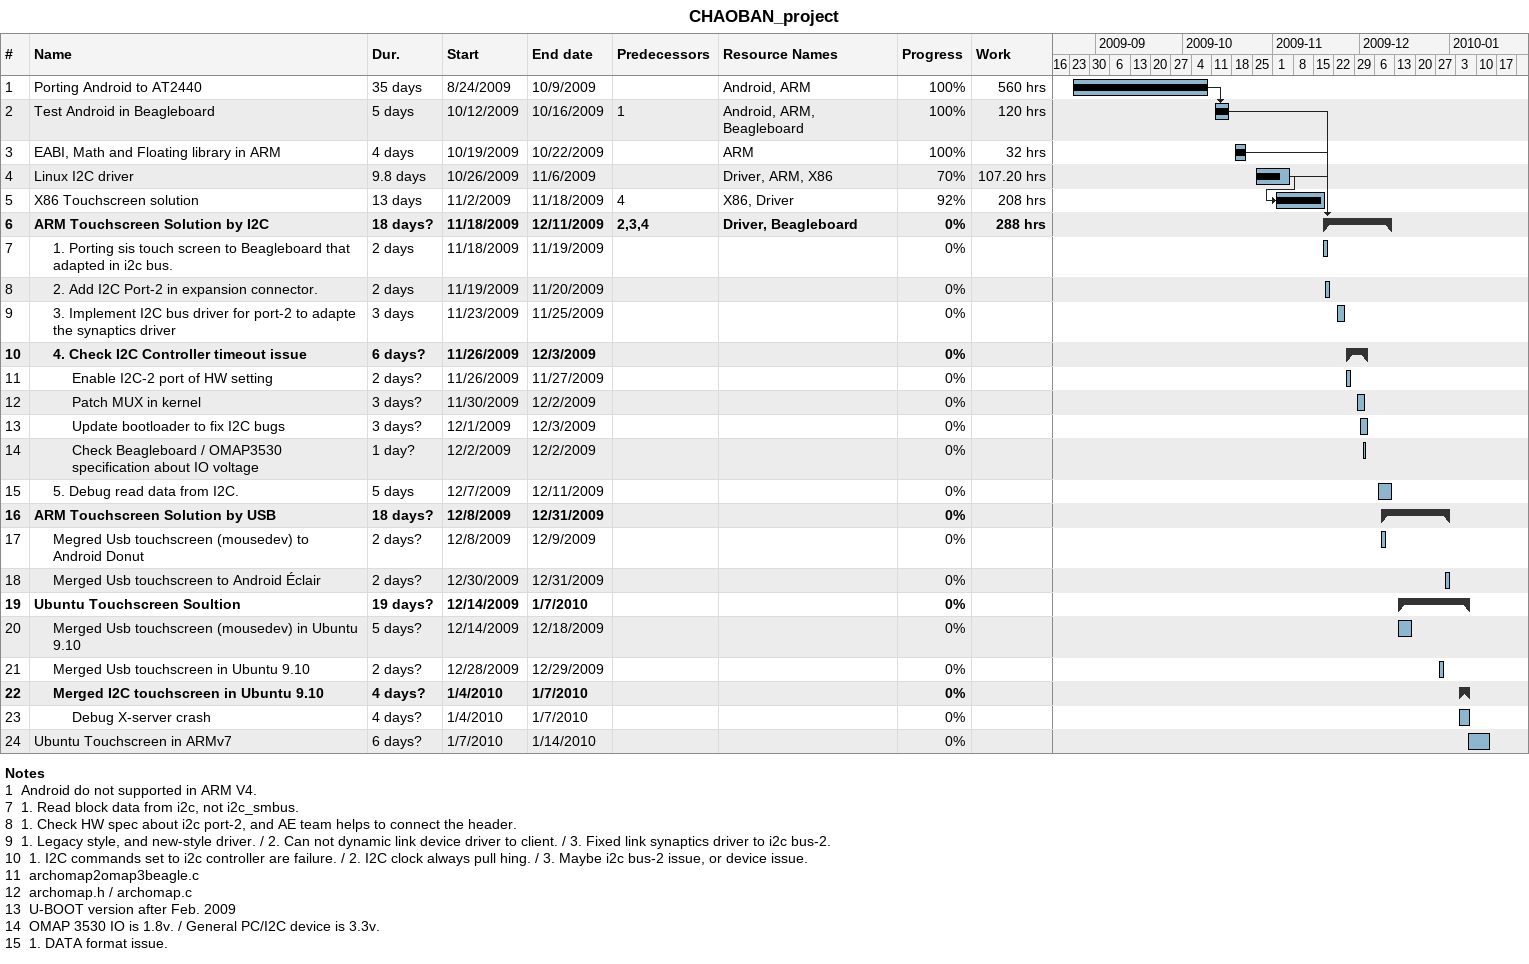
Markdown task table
CHAOBAN_project

| ID | Level | Task | Duration | Start | Finish | Predecessors | Resources | % complete | Work (h) |
|---|---|---|---|---|---|---|---|---|---|
| 1 | 1 | Porting Android to AT2440 | 35d | 2009-08-24 | 2009-10-09 |  | Android, ARM | 100 | 560 |
| 2 | 1 | Test Android in Beagleboard | 5d | 2009-10-12 | 2009-10-16 | 1 | Android, ARM, Beagleboard | 100 | 120 |
| 3 | 1 | EABI, Math and Floating library in ARM | 4d | 2009-10-19 | 2009-10-22 |  | ARM | 100 | 32 |
| 4 | 1 | Linux I2C driver | 9.8d | 2009-10-26 | 2009-11-06 |  | Driver, ARM, X86 | 70 | 107.20 |
| 5 | 1 | X86 Touchscreen solution | 13d | 2009-11-02 | 2009-11-18 | 4 | X86, Driver | 92 | 208 |
| 6 | 1 | **ARM Touchscreen Solution by I2C** | 18d? | 2009-11-18 | 2009-12-11 | 2, 3, 4 | Driver, Beagleboard | 0 | 288 |
| 7 | 2 | 1. Porting sis touch screen to Beagleboard that adapted in i2c bus. | 2d | 2009-11-18 | 2009-11-19 |  |  | 0 |  |
| 8 | 2 | 2. Add I2C Port-2 in expansion connector. | 2d | 2009-11-19 | 2009-11-20 |  |  | 0 |  |
| 9 | 2 | 3. Implement I2C bus driver for port-2 to adapte the synaptics driver | 3d | 2009-11-23 | 2009-11-25 |  |  | 0 |  |
| 10 | 2 | **4. Check I2C Controller timeout issue** | 6d? | 2009-11-26 | 2009-12-03 |  |  | 0 |  |
| 11 | 3 | Enable I2C-2 port of HW setting | 2d? | 2009-11-26 | 2009-11-27 |  |  | 0 |  |
| 12 | 3 | Patch MUX in kernel | 3d? | 2009-11-30 | 2009-12-02 |  |  | 0 |  |
| 13 | 3 | Update bootloader to fix I2C bugs | 3d? | 2009-12-01 | 2009-12-03 |  |  | 0 |  |
| 14 | 3 | Check Beagleboard / OMAP3530 specification about IO voltage | 1d? | 2009-12-02 | 2009-12-02 |  |  | 0 |  |
| 15 | 2 | 5. Debug read data from I2C. | 5d | 2009-12-07 | 2009-12-11 |  |  | 0 |  |
| 16 | 1 | **ARM Touchscreen Solution by USB** | 18d? | 2009-12-08 | 2009-12-31 |  |  | 0 |  |
| 17 | 2 | Megred Usb touchscreen (mousedev) to Android Donut | 2d? | 2009-12-08 | 2009-12-09 |  |  | 0 |  |
| 18 | 2 | Merged Usb touchscreen to Android Éclair | 2d? | 2009-12-30 | 2009-12-31 |  |  | 0 |  |
| 19 | 1 | **Ubuntu Touchscreen Soultion** | 19d? | 2009-12-14 | 2010-01-07 |  |  | 0 |  |
| 20 | 2 | Merged Usb touchscreen (mousedev) in Ubuntu 9.10 | 5d? | 2009-12-14 | 2009-12-18 |  |  | 0 |  |
| 21 | 2 | Merged Usb touchscreen in Ubuntu 9.10 | 2d? | 2009-12-28 | 2009-12-29 |  |  | 0 |  |
| 22 | 2 | **Merged I2C touchscreen in Ubuntu 9.10** | 4d? | 2010-01-04 | 2010-01-07 |  |  | 0 |  |
| 23 | 3 | Debug X-server crash | 4d? | 2010-01-04 | 2010-01-07 |  |  | 0 |  |
| 24 | 1 | Ubuntu Touchscreen in ARMv7 | 6d? | 2010-01-07 | 2010-01-14 |  |  | 0 |  |

Notes
- 1: Android do not supported in ARM V4.
- 7: 1. Read block data from i2c, not i2c_smbus.
- 8: 1. Check HW spec about i2c port-2, and AE team helps to connect the header.
- 9: 1. Legacy style, and new-style driver. / 2. Can not dynamic link device driver to client. / 3. Fixed link synaptics driver to i2c bus-2.
- 10: 1. I2C commands set to i2c controller are failure. / 2. I2C clock always pull hing. / 3. Maybe i2c bus-2 issue, or device issue.
- 11: archomap2omap3beagle.c
- 12: archomap.h / archomap.c
- 13: U-BOOT version after Feb. 2009
- 14: OMAP 3530 IO is 1.8v. / General PC/I2C device is 3.3v.
- 15: 1. DATA format issue.
